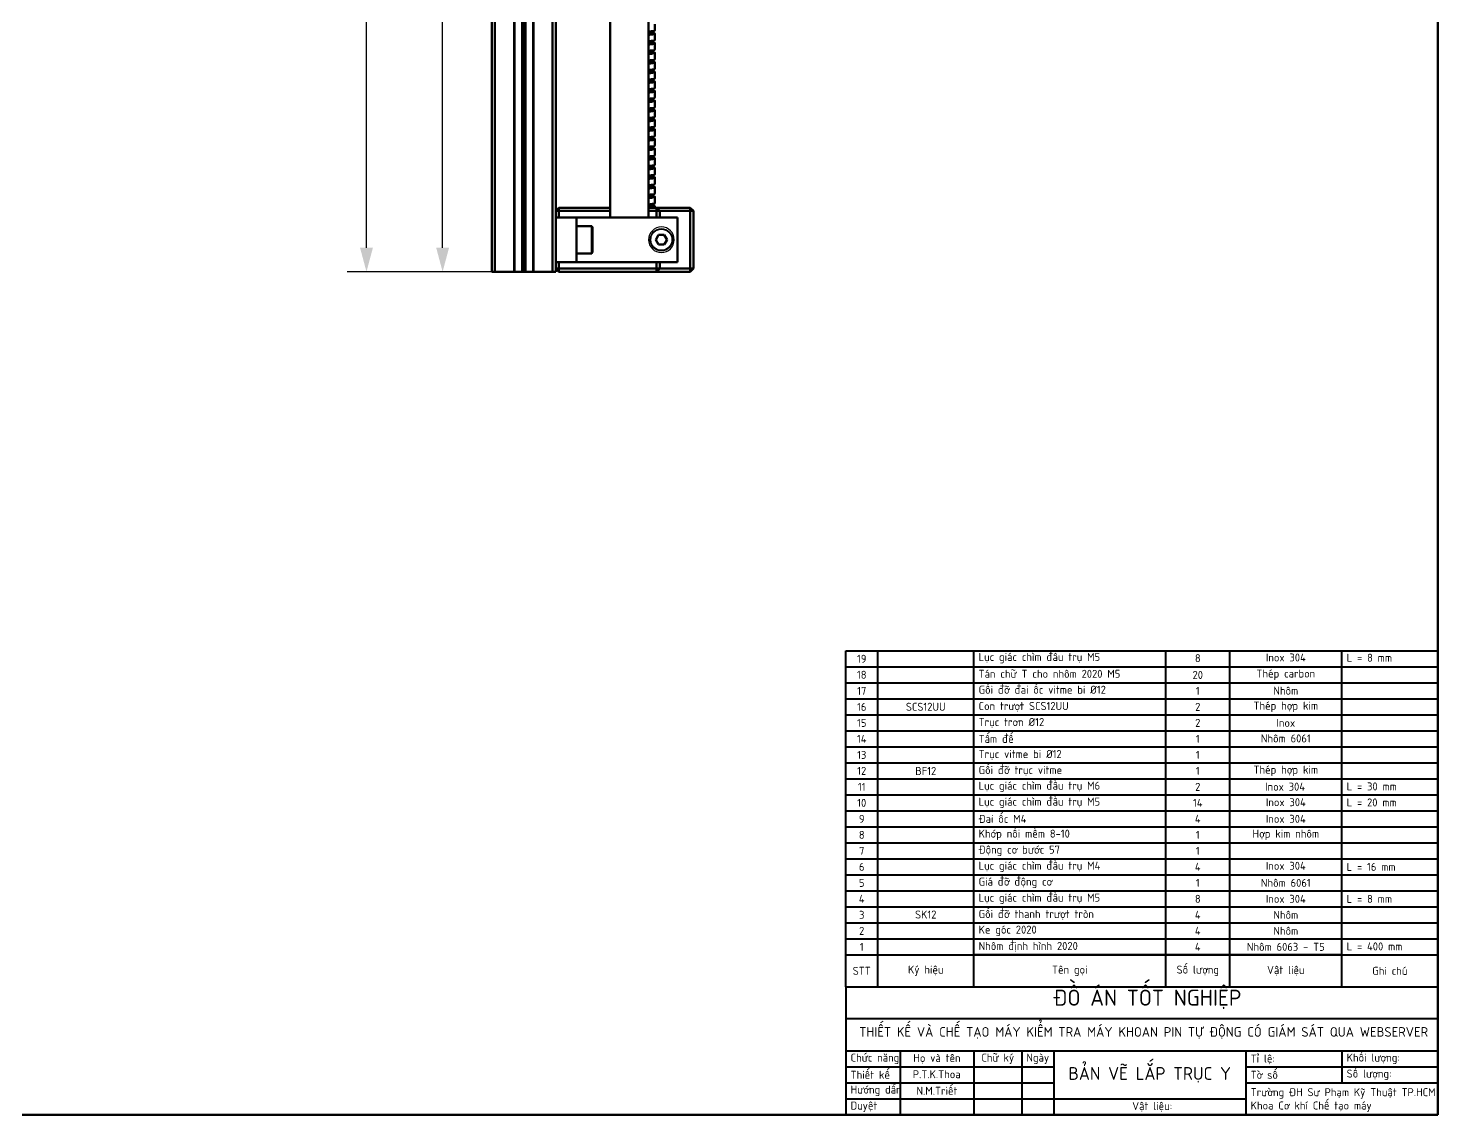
# Model space of a CAD drawing. Header units: millimetres. Extents: x -190 to 12889, y -227 to 3957.
# Drawn here: x 906.8 to 1347.2, y 1678.5 to 2018.2 of the extents above; entities that cross this region are included whole.
import ezdxf

# ---------------------------------------------------------------- set-up
doc = ezdxf.new("R2010")
doc.units = ezdxf.units.MM
doc.header["$LTSCALE"] = 0.7
doc.header["$PDMODE"] = 35
doc.header["$PDSIZE"] = -4
doc.layers.get('0').update_dxf_attribs({"color": 255})
for name, color, linetype, lineweight in [('AM_5', 10, 'Continuous', 25), ('CON', 7, 'Continuous', 50), ('DIM', 94, 'Continuous', 25), ('KHUNGBV', 5, 'Continuous', 70), ('mãnh', 7, 'Continuous', 18), ('netdam', 7, 'Continuous', 40)]:
    doc.layers.add(name, color=color, linetype=linetype, lineweight=lineweight)
doc.styles.add('TCVN-7284', font='tcvn+7284-2003r.ttf')
doc.styles.add('TCVN7824', font='tcvn+7284-2003r.ttf', dxfattribs={"height": 3.5})
doc.dimstyles.new('TCVN_ISO-25_RadiusDia', dxfattribs={"dimtxt": 2.5, "dimasz": 2.5, "dimexe": 2, "dimexo": 0, "dimgap": 1, "dimtad": 1, "dimtoh": 1, "dimtxsty": 'TCVN-7284', "dimblk": 'Arrow', "dimcen": 0, "dimclrd": 256, "dimclre": 256, "dimclrt": 256, "dimadec": 0, "dimazin": 0, "dimtfac": 1, "dimtofl": 0, "dimtmove": 1, "dimatfit": 0, "dimldrblk": 'Arrow', "dimfxl": 1, "dimlwd": -1, "dimlwe": -1, "dimarcsym": 0})

# ---------------------------------------------------------------- blocks, each defined once
blk = doc.blocks.new('dfhjd')
at = {"layer": 'KHUNGBV', "color": 9, "ltscale": 5}
for p, q in [((7718.44, 3469.71), (7718.44, 2639.71)), ((7718.44, 2639.71), (6559.44, 2639.71))]:
    blk.add_line(p, q, dxfattribs=at)
blk = doc.blocks.new('Arrow')
at = {"layer": 'DIM'}
blk.add_solid([(-1, 0.268), (-1, -0.268), (0, 0)], dxfattribs=at)
blk = doc.blocks.new('*D692')
at = {"layer": 'Defpoints', "color": 0, "ltscale": 0.2, "transparency": 16777216}
for p in [(1036.27, 2342.03), (1051.63, 2342.03), (1051.63, 1942.03)]:
    blk.add_point(p, dxfattribs=at)
at = {"layer": 'DIM', "linetype": 'ByBlock', "ltscale": 0.2, "transparency": 16777216}
for p, q in [((1051.63, 2342.03), (1030.27, 2342.03)), ((1036.27, 1949.53), (1036.27, 2334.53)), ((1051.63, 1942.03), (1030.27, 1942.03))]:
    blk.add_line(p, q, dxfattribs=at)
at = {"layer": 'DIM', "ltscale": 0.2, "transparency": 16777216, "xscale": 7.500000000000133, "yscale": 7.500000000000133, "zscale": 7.500000000000133}
for p, rotation in [((1036.27, 2342.03), 90), ((1036.27, 1942.03), 270)]:
    blk.add_blockref('Arrow', p, dxfattribs=dict(at, rotation=rotation))
at = {"layer": 'DIM', "ltscale": 0.2, "transparency": 16777216, "insert": (1029.52, 2142.03), "char_height": 7.5, "attachment_point": 5, "rotation": 90, "style": 'TCVN-7284', "bg_fill": 3, "box_fill_scale": 1.1, "bg_fill_color": 256, "bg_fill_true_color": 13158600, "bg_fill_transparency": 0}
blk.add_mtext('400', dxfattribs=at)
blk = doc.blocks.new('*D693')
at = {"layer": 'Defpoints', "color": 0, "ltscale": 0.2, "transparency": 16777216}
for p in [(1012.48, 2342.03), (1051.63, 2342.03), (1051.63, 1942.03)]:
    blk.add_point(p, dxfattribs=at)
at = {"layer": 'DIM', "linetype": 'ByBlock', "ltscale": 0.2, "transparency": 16777216}
for p, q in [((1051.63, 2342.03), (1006.48, 2342.03)), ((1012.48, 1949.53), (1012.48, 2334.53)), ((1051.63, 1942.03), (1006.48, 1942.03))]:
    blk.add_line(p, q, dxfattribs=at)
at = {"layer": 'DIM', "ltscale": 0.2, "transparency": 16777216, "xscale": 7.500000000000133, "yscale": 7.500000000000133, "zscale": 7.500000000000133}
for p, rotation in [((1012.48, 2342.03), 90), ((1012.48, 1942.03), 270)]:
    blk.add_blockref('Arrow', p, dxfattribs=dict(at, rotation=rotation))
at = {"layer": 'DIM', "ltscale": 0.2, "transparency": 16777216, "insert": (1004.98, 2142.03), "char_height": 7.5, "attachment_point": 5, "rotation": 90, "style": 'TCVN-7284', "bg_fill": 3, "box_fill_scale": 1.1, "bg_fill_color": 256, "bg_fill_true_color": 13158600, "bg_fill_transparency": 0}
blk.add_mtext('400±0,5', dxfattribs=at)

msp = doc.modelspace()

# ---------------------------------------------------------------- linework, layer by layer
at = {"color": 7, "linetype": 'Continuous', "lineweight": 25}
for radius in [3.5, 3.3]:
    msp.add_circle((1104.6289, 1952.0318), radius, dxfattribs=at)
for centre, radius, start, end in [((1082.8789, 1956.0318), 0.25, 0, 90), ((1104.6289, 1952.0318), 4, 90, 270), ((1104.6289, 1952.0318), 4, 270, 90), ((1104.6289, 1952.0318), 1.5355, 150, 210), ((1104.6289, 1952.0318), 1.5355, 90, 150), ((1104.6289, 1952.0318), 1.5355, 210, 270), ((1104.6289, 1952.0318), 1.5355, 30, 90), ((1104.6289, 1952.0318), 1.5355, 270, 330), ((1104.6289, 1952.0318), 1.5355, 330, 30), ((1082.8789, 1948.0318), 0.25, 270, 0)]:
    msp.add_arc(centre, radius, start, end, dxfattribs=at)
at = {"layer": 'CON', "color": 7, "linetype": 'Continuous'}
for p, q in [((1051.6289, 2342.0318), (1051.6289, 1942.0318)), ((1052.6289, 2342.0318), (1052.6289, 1942.0318)), ((1058.6289, 2342.0318), (1058.6289, 1942.0318)), ((1058.6895, 2342.0318), (1058.6895, 1942.0318)), ((1061.1092, 2342.0318), (1061.1092, 1942.0318)), ((1061.6289, 2342.0318), (1061.6289, 1942.0318)), ((1062.1485, 2342.0318), (1062.1485, 1942.0318)), ((1064.5682, 2342.0318), (1064.5682, 1942.0318)), ((1064.6289, 2342.0318), (1064.6289, 1942.0318)), ((1070.6289, 2342.0318), (1070.6289, 1942.0318)), ((1071.6289, 2342.0318), (1071.6289, 1942.0318)), ((1088.6289, 2125.8528), (1088.6289, 1959.0318)), ((1100.6289, 1959.0318), (1100.6289, 2125.8528)), ((1102.6289, 2017.4569), (1102.6289, 2019.4569)), ((1102.0274, 2016.9539), (1102.1276, 2016.9926)), ((1102.0274, 2013.9539), (1102.1276, 2013.9926)), ((1102.6289, 2014.4569), (1102.6289, 2016.4569)), ((1102.6289, 2011.4569), (1102.6289, 2013.4569)), ((1102.0274, 2010.9539), (1102.1276, 2010.9926)), ((1102.6289, 2008.4569), (1102.6289, 2010.4569)), ((1102.0274, 2007.9539), (1102.1276, 2007.9926)), ((1102.0274, 2004.9539), (1102.1276, 2004.9926)), ((1102.6289, 2005.4569), (1102.6289, 2007.4569)), ((1102.6289, 2002.4569), (1102.6289, 2004.4569)), ((1102.0274, 2001.9539), (1102.1276, 2001.9926)), ((1102.6289, 1999.4569), (1102.6289, 2001.4569)), ((1102.0274, 1998.9539), (1102.1276, 1998.9926)), ((1102.0274, 1995.9539), (1102.1276, 1995.9926)), ((1102.6289, 1996.4569), (1102.6289, 1998.4569)), ((1102.6289, 1993.4569), (1102.6289, 1995.4569)), ((1102.0274, 1992.9539), (1102.1276, 1992.9926)), ((1102.6289, 1990.4569), (1102.6289, 1992.4569)), ((1102.0274, 1989.9539), (1102.1276, 1989.9926)), ((1102.0274, 1986.9539), (1102.1276, 1986.9926)), ((1102.6289, 1987.4569), (1102.6289, 1989.4569)), ((1102.6289, 1984.4569), (1102.6289, 1986.4569)), ((1102.0274, 1983.9539), (1102.1276, 1983.9926)), ((1102.6289, 1981.4569), (1102.6289, 1983.4569)), ((1102.0274, 1980.9539), (1102.1276, 1980.9926)), ((1102.0274, 1977.9539), (1102.1276, 1977.9926)), ((1102.6289, 1978.4569), (1102.6289, 1980.4569)), ((1102.0274, 1974.9539), (1102.1276, 1974.9926)), ((1102.6289, 1975.4569), (1102.6289, 1977.4569)), ((1102.6289, 1972.4569), (1102.6289, 1974.4569)), ((1102.0274, 1971.9539), (1102.1276, 1971.9926)), ((1102.0274, 1968.9539), (1102.1276, 1968.9926)), ((1102.6289, 1969.4569), (1102.6289, 1971.4569)), ((1102.0274, 1965.9539), (1102.1276, 1965.9926)), ((1102.6289, 1966.4569), (1102.6289, 1968.4569)), ((1102.6289, 1963.4569), (1102.6289, 1965.4569)), ((1072.6289, 1962.0318), (1071.6289, 1961.0318)), ((1072.6289, 1961.0318), (1071.6289, 1961.0318)), ((1072.6289, 1961.0318), (1072.6289, 1962.0318)), ((1072.6289, 1962.0318), (1088.6289, 1962.0318)), ((1072.6289, 1961.0318), (1072.6289, 1959.0318)), ((1088.6289, 1961.0318), (1072.6289, 1961.0318)), ((1100.6289, 1962.0318), (1103.1289, 1962.0318)), ((1103.1289, 1961.0318), (1100.6289, 1961.0318)), ((1102.0274, 1962.9539), (1102.1276, 1962.9926)), ((1102.6289, 1962.0318), (1102.6289, 1962.4569)), ((1103.1289, 1961.0318), (1103.1289, 1962.0318)), ((1104.1289, 1961.0318), (1103.1289, 1962.0318)), ((1103.1289, 1962.0318), (1113.6289, 1962.0318)), ((1103.1289, 1959.0318), (1103.1289, 1961.0318)), ((1103.1289, 1961.0318), (1104.1289, 1961.0318)), ((1104.1289, 1961.0318), (1104.1289, 1959.0318)), ((1113.6289, 1961.0318), (1104.1289, 1961.0318)), ((1113.6289, 1961.0318), (1113.6289, 1962.0318)), ((1114.6289, 1961.0318), (1113.6289, 1962.0318)), ((1113.6289, 1943.0318), (1113.6289, 1961.0318)), ((1113.6289, 1961.0318), (1114.6289, 1961.0318)), ((1114.6289, 1961.0318), (1114.6289, 1943.0318)), ((1078.1289, 1959.0318), (1071.6289, 1959.0318)), ((1078.1289, 1959.0318), (1078.1289, 1945.0318)), ((1109.6289, 1959.0318), (1078.1289, 1959.0318)), ((1082.8789, 1956.2818), (1078.1289, 1956.2818)), ((1083.1289, 1956.0318), (1083.1289, 1948.0318)), ((1109.6289, 1959.0318), (1109.6289, 1945.0318)), ((1102.8558, 1952.0318), (1103.7423, 1953.5673)), ((1103.7423, 1950.4963), (1102.8558, 1952.0318)), ((1105.5154, 1953.5673), (1103.7423, 1953.5673)), ((1106.4019, 1952.0318), (1105.5154, 1953.5673)), ((1106.4019, 1952.0318), (1105.5154, 1950.4963)), ((1078.1289, 1947.7818), (1082.8789, 1947.7818)), ((1103.7423, 1950.4963), (1105.5154, 1950.4963)), ((1078.1289, 1945.0318), (1071.6289, 1945.0318)), ((1071.6289, 1943.0318), (1072.6289, 1943.0318)), ((1071.6289, 1943.0318), (1072.6289, 1942.0318)), ((1072.6289, 1945.0318), (1072.6289, 1943.0318)), ((1072.6289, 1942.0318), (1072.6289, 1943.0318)), ((1072.6289, 1943.0318), (1103.1289, 1943.0318)), ((1109.6289, 1945.0318), (1078.1289, 1945.0318)), ((1103.1289, 1943.0318), (1103.1289, 1945.0318)), ((1103.1289, 1942.0318), (1103.1289, 1943.0318)), ((1104.1289, 1943.0318), (1103.1289, 1943.0318)), ((1103.1289, 1942.0318), (1104.1289, 1943.0318)), ((1104.1289, 1945.0318), (1104.1289, 1943.0318)), ((1104.1289, 1943.0318), (1113.6289, 1943.0318)), ((1113.6289, 1942.0318), (1113.6289, 1943.0318)), ((1114.6289, 1943.0318), (1113.6289, 1943.0318)), ((1113.6289, 1942.0318), (1114.6289, 1943.0318)), ((1052.6289, 1942.0318), (1051.6289, 1942.0318)), ((1058.6289, 1942.0318), (1052.6289, 1942.0318)), ((1058.6895, 1942.0318), (1058.6289, 1942.0318)), ((1061.1092, 1942.0318), (1058.6895, 1942.0318)), ((1061.6289, 1942.0318), (1061.1092, 1942.0318)), ((1062.1485, 1942.0318), (1061.6289, 1942.0318)), ((1064.5682, 1942.0318), (1062.1485, 1942.0318)), ((1064.6289, 1942.0318), (1064.5682, 1942.0318)), ((1070.6289, 1942.0318), (1064.6289, 1942.0318)), ((1071.6289, 1942.0318), (1070.6289, 1942.0318)), ((1103.1289, 1942.0318), (1072.6289, 1942.0318)), ((1113.6289, 1942.0318), (1103.1289, 1942.0318))]:
    msp.add_line(p, q, dxfattribs=at)
at = {"layer": 'CON', "color": 8, "linetype": 'Continuous'}
msp.add_line((1082.8789, 1947.7818), (1082.8789, 1956.2818), dxfattribs=at)
at = {"layer": 'CON', "ltscale": 5}
for p, q in [((1202.2282, 1728.5357), (1282.2282, 1728.5357)), ((1202.2282, 1728.5357), (1262.2282, 1728.5357)), ((1262.2282, 1728.5357), (1282.2282, 1728.5357)), ((1282.2282, 1728.5357), (1317.2282, 1728.5357)), ((1017.2282, 1678.5357), (1097.2282, 1678.5357)), ((1017.2282, 1678.5357), (1077.2282, 1678.5357)), ((1077.2282, 1678.5357), (1097.2282, 1678.5357)), ((1097.2282, 1678.5357), (1132.2282, 1678.5357))]:
    msp.add_line(p, q, dxfattribs=at)
at = {"layer": 'CON', "color": 7, "linetype": 'Continuous'}
for points, knots in [([(1102.522, 2017.4569), (1102.5507, 2017.4345), (1102.6624, 2017.3472), (1102.0265, 2017.2211), (1101.0543, 2017.112), (1100.6289, 2017.0642)], [0, 0, 0, 0, 0.16279149, 0.63368611, 1, 1, 1, 1]), ([(1102.085, 2016.9814), (1102.0613, 2016.9754), (1101.9963, 2016.9587), (1101.4014, 2016.7985), (1100.7773, 2016.659), (1100.6289, 2016.6258)], [0, 0, 0, 0, 0.30395075, 0.83443922, 1, 1, 1, 1]), ([(1100.6289, 2016.0642), (1101.0621, 2016.112), (1102.0523, 2016.2212), (1102.7267, 2016.3873), (1102.5586, 2016.5925), (1101.7783, 2016.7278), (1100.9024, 2016.8198), (1100.6289, 2016.8486)], [0, 0, 0, 0, 0.18358082, 0.41957303, 0.66180996, 0.89439324, 1, 1, 1, 1]), ([(1102.522, 2014.4569), (1102.5507, 2014.4345), (1102.6624, 2014.3472), (1102.0265, 2014.2211), (1101.0543, 2014.112), (1100.6289, 2014.0642)], [0, 0, 0, 0, 0.16279149, 0.63368611, 1, 1, 1, 1]), ([(1102.085, 2013.9814), (1102.0613, 2013.9754), (1101.9963, 2013.9587), (1101.4014, 2013.7985), (1100.7773, 2013.659), (1100.6289, 2013.6258)], [0, 0, 0, 0, 0.30395075, 0.83443922, 1, 1, 1, 1]), ([(1100.6289, 2013.0642), (1101.0621, 2013.112), (1102.0523, 2013.2212), (1102.7267, 2013.3873), (1102.5586, 2013.5925), (1101.7783, 2013.7278), (1100.9024, 2013.8198), (1100.6289, 2013.8486)], [0, 0, 0, 0, 0.18358082, 0.41957303, 0.66180996, 0.89439324, 1, 1, 1, 1]), ([(1101.1734, 2017.1293), (1101.2285, 2017.1141), (1101.5794, 2017.0168), (1101.717, 2016.9905), (1101.833, 2016.9683)], [0, 0, 0, 0, 0.15688589, 1, 1, 1, 1]), ([(1101.1734, 2014.1293), (1101.2285, 2014.1141), (1101.5794, 2014.0168), (1101.717, 2013.9905), (1101.833, 2013.9683)], [0, 0, 0, 0, 0.15688589, 1, 1, 1, 1]), ([(1102.522, 2011.4569), (1102.5507, 2011.4345), (1102.6624, 2011.3472), (1102.0265, 2011.2211), (1101.0543, 2011.112), (1100.6289, 2011.0642)], [0, 0, 0, 0, 0.16279149, 0.63368611, 1, 1, 1, 1]), ([(1102.085, 2010.9814), (1102.0613, 2010.9754), (1101.9963, 2010.9587), (1101.4014, 2010.7985), (1100.7773, 2010.659), (1100.6289, 2010.6258)], [0, 0, 0, 0, 0.30395075, 0.83443922, 1, 1, 1, 1]), ([(1100.6289, 2010.0642), (1101.0621, 2010.112), (1102.0523, 2010.2212), (1102.7267, 2010.3873), (1102.5586, 2010.5925), (1101.7783, 2010.7278), (1100.9024, 2010.8198), (1100.6289, 2010.8486)], [0, 0, 0, 0, 0.18358082, 0.41957303, 0.66180996, 0.89439324, 1, 1, 1, 1]), ([(1102.522, 2008.4569), (1102.5507, 2008.4345), (1102.6624, 2008.3472), (1102.0265, 2008.2211), (1101.0543, 2008.112), (1100.6289, 2008.0642)], [0, 0, 0, 0, 0.16279149, 0.63368611, 1, 1, 1, 1]), ([(1101.1734, 2011.1293), (1101.2285, 2011.1141), (1101.5794, 2011.0168), (1101.717, 2010.9905), (1101.833, 2010.9683)], [0, 0, 0, 0, 0.156885893, 1, 1, 1, 1]), ([(1102.085, 2007.9814), (1102.0613, 2007.9754), (1101.9963, 2007.9587), (1101.4014, 2007.7985), (1100.7773, 2007.659), (1100.6289, 2007.6258)], [0, 0, 0, 0, 0.30395075, 0.83443922, 1, 1, 1, 1]), ([(1100.6289, 2007.0642), (1101.0621, 2007.112), (1102.0523, 2007.2212), (1102.7267, 2007.3873), (1102.5586, 2007.5925), (1101.7783, 2007.7278), (1100.9024, 2007.8198), (1100.6289, 2007.8486)], [0, 0, 0, 0, 0.18358082, 0.41957303, 0.66180996, 0.89439324, 1, 1, 1, 1]), ([(1102.522, 2005.4569), (1102.5507, 2005.4345), (1102.6624, 2005.3472), (1102.0265, 2005.2211), (1101.0543, 2005.112), (1100.6289, 2005.0642)], [0, 0, 0, 0, 0.16279149, 0.63368611, 1, 1, 1, 1]), ([(1102.085, 2004.9814), (1102.0613, 2004.9754), (1101.9963, 2004.9587), (1101.4014, 2004.7985), (1100.7773, 2004.659), (1100.6289, 2004.6258)], [0, 0, 0, 0, 0.30395075, 0.83443922, 1, 1, 1, 1]), ([(1100.6289, 2004.0642), (1101.0621, 2004.112), (1102.0523, 2004.2212), (1102.7267, 2004.3873), (1102.5586, 2004.5925), (1101.7783, 2004.7278), (1100.9024, 2004.8198), (1100.6289, 2004.8486)], [0, 0, 0, 0, 0.18358082, 0.41957303, 0.66180996, 0.89439324, 1, 1, 1, 1]), ([(1101.1734, 2008.1293), (1101.2285, 2008.1141), (1101.5794, 2008.0168), (1101.717, 2007.9905), (1101.833, 2007.9683)], [0, 0, 0, 0, 0.156885893, 1, 1, 1, 1]), ([(1101.1734, 2005.1293), (1101.2285, 2005.1141), (1101.5794, 2005.0168), (1101.717, 2004.9905), (1101.833, 2004.9683)], [0, 0, 0, 0, 0.15688589, 1, 1, 1, 1]), ([(1102.522, 2002.4569), (1102.5507, 2002.4345), (1102.6624, 2002.3472), (1102.0265, 2002.2211), (1101.0543, 2002.112), (1100.6289, 2002.0642)], [0, 0, 0, 0, 0.16279149, 0.63368611, 1, 1, 1, 1]), ([(1102.085, 2001.9814), (1102.0613, 2001.9754), (1101.9963, 2001.9587), (1101.4014, 2001.7985), (1100.7773, 2001.659), (1100.6289, 2001.6258)], [0, 0, 0, 0, 0.30395075, 0.83443922, 1, 1, 1, 1]), ([(1100.6289, 2001.0642), (1101.0621, 2001.112), (1102.0523, 2001.2212), (1102.7267, 2001.3873), (1102.5586, 2001.5925), (1101.7783, 2001.7278), (1100.9024, 2001.8198), (1100.6289, 2001.8486)], [0, 0, 0, 0, 0.18358082, 0.41957303, 0.66180996, 0.89439324, 1, 1, 1, 1]), ([(1101.1734, 2002.1293), (1101.2285, 2002.1141), (1101.5794, 2002.0168), (1101.717, 2001.9905), (1101.833, 2001.9683)], [0, 0, 0, 0, 0.15688589, 1, 1, 1, 1]), ([(1102.522, 1999.4569), (1102.5507, 1999.4345), (1102.6624, 1999.3472), (1102.0265, 1999.2211), (1101.0543, 1999.112), (1100.6289, 1999.0642)], [0, 0, 0, 0, 0.16279149, 0.63368611, 1, 1, 1, 1]), ([(1102.085, 1998.9814), (1102.0613, 1998.9754), (1101.9963, 1998.9587), (1101.4014, 1998.7985), (1100.7773, 1998.659), (1100.6289, 1998.6258)], [0, 0, 0, 0, 0.30395075, 0.83443922, 1, 1, 1, 1]), ([(1100.6289, 1998.0642), (1101.0621, 1998.112), (1102.0523, 1998.2212), (1102.7267, 1998.3873), (1102.5586, 1998.5925), (1101.7783, 1998.7278), (1100.9024, 1998.8198), (1100.6289, 1998.8486)], [0, 0, 0, 0, 0.18358082, 0.41957303, 0.66180996, 0.89439324, 1, 1, 1, 1]), ([(1102.522, 1996.4569), (1102.5507, 1996.4345), (1102.6624, 1996.3472), (1102.0265, 1996.2211), (1101.0543, 1996.112), (1100.6289, 1996.0642)], [0, 0, 0, 0, 0.16279149, 0.63368611, 1, 1, 1, 1]), ([(1102.085, 1995.9814), (1102.0613, 1995.9754), (1101.9963, 1995.9587), (1101.4014, 1995.7985), (1100.7773, 1995.659), (1100.6289, 1995.6258)], [0, 0, 0, 0, 0.30395075, 0.83443922, 1, 1, 1, 1]), ([(1100.6289, 1995.0642), (1101.0621, 1995.112), (1102.0523, 1995.2212), (1102.7267, 1995.3873), (1102.5586, 1995.5925), (1101.7783, 1995.7278), (1100.9024, 1995.8198), (1100.6289, 1995.8486)], [0, 0, 0, 0, 0.18358082, 0.41957303, 0.66180996, 0.89439324, 1, 1, 1, 1]), ([(1101.1734, 1999.1293), (1101.2285, 1999.1141), (1101.5794, 1999.0168), (1101.717, 1998.9905), (1101.833, 1998.9683)], [0, 0, 0, 0, 0.156885893, 1, 1, 1, 1]), ([(1101.1734, 1996.1293), (1101.2285, 1996.1141), (1101.5794, 1996.0168), (1101.717, 1995.9905), (1101.833, 1995.9683)], [0, 0, 0, 0, 0.15688589, 1, 1, 1, 1]), ([(1102.522, 1993.4569), (1102.5507, 1993.4345), (1102.6624, 1993.3472), (1102.0265, 1993.2211), (1101.0543, 1993.112), (1100.6289, 1993.0642)], [0, 0, 0, 0, 0.16279149, 0.63368611, 1, 1, 1, 1]), ([(1102.085, 1992.9814), (1102.0613, 1992.9754), (1101.9963, 1992.9587), (1101.4014, 1992.7985), (1100.7773, 1992.659), (1100.6289, 1992.6258)], [0, 0, 0, 0, 0.30395075, 0.83443922, 1, 1, 1, 1]), ([(1100.6289, 1992.0642), (1101.0621, 1992.112), (1102.0523, 1992.2212), (1102.7267, 1992.3873), (1102.5586, 1992.5925), (1101.7783, 1992.7278), (1100.9024, 1992.8198), (1100.6289, 1992.8486)], [0, 0, 0, 0, 0.18358082, 0.41957303, 0.66180996, 0.89439324, 1, 1, 1, 1]), ([(1101.1734, 1993.1293), (1101.2285, 1993.1141), (1101.5794, 1993.0168), (1101.717, 1992.9905), (1101.833, 1992.9683)], [0, 0, 0, 0, 0.15688589, 1, 1, 1, 1]), ([(1102.522, 1990.4569), (1102.5507, 1990.4345), (1102.6624, 1990.3472), (1102.0265, 1990.2211), (1101.0543, 1990.112), (1100.6289, 1990.0642)], [0, 0, 0, 0, 0.16279149, 0.63368611, 1, 1, 1, 1]), ([(1102.085, 1989.9814), (1102.0613, 1989.9754), (1101.9963, 1989.9587), (1101.4014, 1989.7985), (1100.7773, 1989.659), (1100.6289, 1989.6258)], [0, 0, 0, 0, 0.30395075, 0.83443922, 1, 1, 1, 1]), ([(1100.6289, 1989.0642), (1101.0621, 1989.112), (1102.0523, 1989.2212), (1102.7267, 1989.3873), (1102.5586, 1989.5925), (1101.7783, 1989.7278), (1100.9024, 1989.8198), (1100.6289, 1989.8486)], [0, 0, 0, 0, 0.18358082, 0.41957303, 0.66180996, 0.89439324, 1, 1, 1, 1]), ([(1102.522, 1987.4569), (1102.5507, 1987.4345), (1102.6624, 1987.3472), (1102.0265, 1987.2211), (1101.0543, 1987.112), (1100.6289, 1987.0642)], [0, 0, 0, 0, 0.16279149, 0.63368611, 1, 1, 1, 1]), ([(1102.085, 1986.9814), (1102.0613, 1986.9754), (1101.9963, 1986.9587), (1101.4014, 1986.7985), (1100.7773, 1986.659), (1100.6289, 1986.6258)], [0, 0, 0, 0, 0.30395075, 0.83443922, 1, 1, 1, 1]), ([(1100.6289, 1986.0642), (1101.0621, 1986.112), (1102.0523, 1986.2212), (1102.7267, 1986.3873), (1102.5586, 1986.5925), (1101.7783, 1986.7278), (1100.9024, 1986.8198), (1100.6289, 1986.8486)], [0, 0, 0, 0, 0.18358082, 0.41957303, 0.66180996, 0.89439324, 1, 1, 1, 1]), ([(1101.1734, 1990.1293), (1101.2285, 1990.1141), (1101.5794, 1990.0168), (1101.717, 1989.9905), (1101.833, 1989.9683)], [0, 0, 0, 0, 0.15688589, 1, 1, 1, 1]), ([(1101.1734, 1987.1293), (1101.2285, 1987.1141), (1101.5794, 1987.0168), (1101.717, 1986.9905), (1101.833, 1986.9683)], [0, 0, 0, 0, 0.15688589, 1, 1, 1, 1]), ([(1102.522, 1984.4569), (1102.5507, 1984.4345), (1102.6624, 1984.3472), (1102.0265, 1984.2211), (1101.0543, 1984.112), (1100.6289, 1984.0642)], [0, 0, 0, 0, 0.16279149, 0.63368611, 1, 1, 1, 1]), ([(1102.085, 1983.9814), (1102.0613, 1983.9754), (1101.9963, 1983.9587), (1101.4014, 1983.7985), (1100.7773, 1983.659), (1100.6289, 1983.6258)], [0, 0, 0, 0, 0.303950753, 0.834439217, 1, 1, 1, 1]), ([(1100.6289, 1983.0642), (1101.0621, 1983.112), (1102.0523, 1983.2212), (1102.7267, 1983.3873), (1102.5586, 1983.5925), (1101.7783, 1983.7278), (1100.9024, 1983.8198), (1100.6289, 1983.8486)], [0, 0, 0, 0, 0.18358082, 0.41957303, 0.66180996, 0.89439324, 1, 1, 1, 1]), ([(1101.1734, 1984.1293), (1101.2285, 1984.1141), (1101.5794, 1984.0168), (1101.717, 1983.9905), (1101.833, 1983.9683)], [0, 0, 0, 0, 0.15688589, 1, 1, 1, 1]), ([(1102.522, 1981.4569), (1102.5507, 1981.4345), (1102.6624, 1981.3472), (1102.0265, 1981.2211), (1101.0543, 1981.112), (1100.6289, 1981.0642)], [0, 0, 0, 0, 0.16279149, 0.63368611, 1, 1, 1, 1]), ([(1102.085, 1980.9814), (1102.0613, 1980.9754), (1101.9963, 1980.9587), (1101.4014, 1980.7985), (1100.7773, 1980.659), (1100.6289, 1980.6258)], [0, 0, 0, 0, 0.30395075, 0.83443922, 1, 1, 1, 1]), ([(1100.6289, 1980.0642), (1101.0621, 1980.112), (1102.0523, 1980.2212), (1102.7267, 1980.3873), (1102.5586, 1980.5925), (1101.7783, 1980.7278), (1100.9024, 1980.8198), (1100.6289, 1980.8486)], [0, 0, 0, 0, 0.18358082, 0.41957303, 0.66180996, 0.89439324, 1, 1, 1, 1]), ([(1102.522, 1978.4569), (1102.5507, 1978.4345), (1102.6624, 1978.3472), (1102.0265, 1978.2211), (1101.0543, 1978.112), (1100.6289, 1978.0642)], [0, 0, 0, 0, 0.16279149, 0.63368611, 1, 1, 1, 1]), ([(1102.085, 1977.9814), (1102.0613, 1977.9754), (1101.9963, 1977.9587), (1101.4014, 1977.7985), (1100.7773, 1977.659), (1100.6289, 1977.6258)], [0, 0, 0, 0, 0.303950753, 0.834439217, 1, 1, 1, 1]), ([(1100.6289, 1977.0642), (1101.0621, 1977.112), (1102.0523, 1977.2212), (1102.7267, 1977.3873), (1102.5586, 1977.5925), (1101.7783, 1977.7278), (1100.9024, 1977.8198), (1100.6289, 1977.8486)], [0, 0, 0, 0, 0.18358082, 0.41957303, 0.66180996, 0.89439324, 1, 1, 1, 1]), ([(1101.1734, 1981.1293), (1101.2285, 1981.1141), (1101.5794, 1981.0168), (1101.717, 1980.9905), (1101.833, 1980.9683)], [0, 0, 0, 0, 0.15688589, 1, 1, 1, 1]), ([(1101.1734, 1978.1293), (1101.2285, 1978.1141), (1101.5794, 1978.0168), (1101.717, 1977.9905), (1101.833, 1977.9683)], [0, 0, 0, 0, 0.156885893, 1, 1, 1, 1]), ([(1102.522, 1975.4569), (1102.5507, 1975.4345), (1102.6624, 1975.3472), (1102.0265, 1975.2211), (1101.0543, 1975.112), (1100.6289, 1975.0642)], [0, 0, 0, 0, 0.16279149, 0.63368611, 1, 1, 1, 1]), ([(1102.085, 1974.9814), (1102.0613, 1974.9754), (1101.9963, 1974.9587), (1101.4014, 1974.7985), (1100.7773, 1974.659), (1100.6289, 1974.6258)], [0, 0, 0, 0, 0.30395075, 0.83443922, 1, 1, 1, 1]), ([(1100.6289, 1974.0642), (1101.0621, 1974.112), (1102.0523, 1974.2212), (1102.7267, 1974.3873), (1102.5586, 1974.5925), (1101.7783, 1974.7278), (1100.9024, 1974.8198), (1100.6289, 1974.8486)], [0, 0, 0, 0, 0.18358082, 0.41957303, 0.66180996, 0.89439324, 1, 1, 1, 1]), ([(1101.1734, 1975.1293), (1101.2285, 1975.1141), (1101.5794, 1975.0168), (1101.717, 1974.9905), (1101.833, 1974.9683)], [0, 0, 0, 0, 0.15688589, 1, 1, 1, 1]), ([(1102.522, 1972.4569), (1102.5507, 1972.4345), (1102.6624, 1972.3472), (1102.0265, 1972.2211), (1101.0543, 1972.112), (1100.6289, 1972.0642)], [0, 0, 0, 0, 0.16279149, 0.63368611, 1, 1, 1, 1]), ([(1102.085, 1971.9814), (1102.0613, 1971.9754), (1101.9963, 1971.9587), (1101.4014, 1971.7985), (1100.7773, 1971.659), (1100.6289, 1971.6258)], [0, 0, 0, 0, 0.30395075, 0.83443922, 1, 1, 1, 1]), ([(1100.6289, 1971.0642), (1101.0621, 1971.112), (1102.0523, 1971.2212), (1102.7267, 1971.3873), (1102.5586, 1971.5925), (1101.7783, 1971.7278), (1100.9024, 1971.8198), (1100.6289, 1971.8486)], [0, 0, 0, 0, 0.18358082, 0.41957303, 0.66180996, 0.89439324, 1, 1, 1, 1]), ([(1102.522, 1969.4569), (1102.5507, 1969.4345), (1102.6624, 1969.3472), (1102.0265, 1969.2211), (1101.0543, 1969.112), (1100.6289, 1969.0642)], [0, 0, 0, 0, 0.16279149, 0.63368611, 1, 1, 1, 1]), ([(1102.085, 1968.9814), (1102.0613, 1968.9754), (1101.9963, 1968.9587), (1101.4014, 1968.7985), (1100.7773, 1968.659), (1100.6289, 1968.6258)], [0, 0, 0, 0, 0.30395075, 0.83443922, 1, 1, 1, 1]), ([(1100.6289, 1968.0642), (1101.0621, 1968.112), (1102.0523, 1968.2212), (1102.7267, 1968.3873), (1102.5586, 1968.5925), (1101.7783, 1968.7278), (1100.9024, 1968.8198), (1100.6289, 1968.8486)], [0, 0, 0, 0, 0.18358082, 0.41957303, 0.66180996, 0.89439324, 1, 1, 1, 1]), ([(1101.1734, 1972.1293), (1101.2285, 1972.1141), (1101.5794, 1972.0168), (1101.717, 1971.9905), (1101.833, 1971.9683)], [0, 0, 0, 0, 0.15688589, 1, 1, 1, 1]), ([(1101.1734, 1969.1293), (1101.2285, 1969.1141), (1101.5794, 1969.0168), (1101.717, 1968.9905), (1101.833, 1968.9683)], [0, 0, 0, 0, 0.15688589, 1, 1, 1, 1]), ([(1102.522, 1966.4569), (1102.5507, 1966.4345), (1102.6624, 1966.3472), (1102.0265, 1966.2211), (1101.0543, 1966.112), (1100.6289, 1966.0642)], [0, 0, 0, 0, 0.16279149, 0.63368611, 1, 1, 1, 1]), ([(1102.085, 1965.9814), (1102.0613, 1965.9754), (1101.9963, 1965.9587), (1101.4014, 1965.7985), (1100.7773, 1965.659), (1100.6289, 1965.6258)], [0, 0, 0, 0, 0.30395075, 0.83443922, 1, 1, 1, 1]), ([(1100.6289, 1965.0642), (1101.0621, 1965.112), (1102.0523, 1965.2212), (1102.7267, 1965.3873), (1102.5586, 1965.5925), (1101.7783, 1965.7278), (1100.9024, 1965.8198), (1100.6289, 1965.8486)], [0, 0, 0, 0, 0.18358082, 0.41957303, 0.66180996, 0.89439324, 1, 1, 1, 1]), ([(1101.1734, 1966.1293), (1101.2285, 1966.1141), (1101.5794, 1966.0168), (1101.717, 1965.9905), (1101.833, 1965.9683)], [0, 0, 0, 0, 0.15688589, 1, 1, 1, 1]), ([(1102.522, 1963.4569), (1102.5507, 1963.4345), (1102.6624, 1963.3472), (1102.0265, 1963.2211), (1101.0543, 1963.112), (1100.6289, 1963.0642)], [0, 0, 0, 0, 0.16279149, 0.63368611, 1, 1, 1, 1]), ([(1102.085, 1962.9814), (1102.0613, 1962.9754), (1101.9963, 1962.9587), (1101.4014, 1962.7985), (1100.7773, 1962.659), (1100.6289, 1962.6258)], [0, 0, 0, 0, 0.30395075, 0.83443922, 1, 1, 1, 1]), ([(1100.6289, 1962.0642), (1101.0621, 1962.112), (1102.0523, 1962.2212), (1102.7267, 1962.3873), (1102.5586, 1962.5925), (1101.7783, 1962.7278), (1100.9024, 1962.8198), (1100.6289, 1962.8486)], [0, 0, 0, 0, 0.18358082, 0.41957303, 0.66180996, 0.89439324, 1, 1, 1, 1]), ([(1101.1734, 1963.1293), (1101.2281, 1963.1142), (1101.6617, 1962.9941), (1101.8301, 1962.9623), (1101.9773, 1962.9346)], [0, 0, 0, 0, 0.12617461, 1, 1, 1, 1])]:
    msp.add_open_spline(points, degree=3, knots=knots, dxfattribs=at)
at = {"layer": 'mãnh', "ltscale": 5}
msp.add_line((977.2282, 1678.5357), (1162.2282, 1678.5357), dxfattribs=at)
at = {"layer": 'netdam'}
for p, q in [((1162.2282, 1813.5357), (1162.2282, 1823.5357)), ((1162.2282, 1823.5357), (1347.2282, 1823.5357)), ((1172.2282, 1798.5357), (1172.2282, 1823.5357)), ((1202.2282, 1718.5357), (1202.2282, 1823.5357)), ((1262.2282, 1718.5357), (1262.2282, 1823.5357)), ((1282.2282, 1718.5357), (1282.2282, 1823.5357)), ((1317.2282, 1718.5357), (1317.2282, 1823.5357)), ((1162.2282, 1818.5357), (1347.2282, 1818.5357)), ((1162.2282, 1803.5357), (1162.2282, 1813.5357)), ((1162.2282, 1813.5357), (1347.2282, 1813.5357)), ((1162.2282, 1808.5357), (1347.2282, 1808.5357)), ((1162.2282, 1793.5357), (1162.2282, 1803.5357)), ((1162.2282, 1803.5357), (1347.2282, 1803.5357)), ((1172.2282, 1788.5357), (1172.2282, 1803.5357)), ((1162.2282, 1798.5357), (1347.2282, 1798.5357)), ((1162.2282, 1783.5357), (1162.2282, 1793.5357)), ((1162.2282, 1793.5357), (1347.2282, 1793.5357)), ((1172.2282, 1778.5357), (1172.2282, 1793.5357)), ((1162.2282, 1788.5357), (1347.2282, 1788.5357)), ((1162.2282, 1773.5357), (1162.2282, 1783.5357)), ((1162.2282, 1783.5357), (1347.2282, 1783.5357)), ((1172.2282, 1768.5357), (1172.2282, 1783.5357)), ((1162.2282, 1778.5357), (1347.2282, 1778.5357)), ((1162.2282, 1763.5357), (1162.2282, 1773.5357)), ((1162.2282, 1773.5357), (1347.2282, 1773.5357)), ((1172.2282, 1758.5357), (1172.2282, 1773.5357)), ((1162.2282, 1768.5357), (1347.2282, 1768.5357)), ((1162.2282, 1753.5357), (1162.2282, 1763.5357)), ((1162.2282, 1763.5357), (1347.2282, 1763.5357)), ((1172.2282, 1748.5357), (1172.2282, 1763.5357)), ((1162.2282, 1758.5357), (1347.2282, 1758.5357)), ((1162.2282, 1743.5357), (1162.2282, 1753.5357)), ((1162.2282, 1753.5357), (1347.2282, 1753.5357)), ((1172.2282, 1738.5357), (1172.2282, 1753.5357)), ((1162.2282, 1748.5357), (1347.2282, 1748.5357)), ((1162.2282, 1733.5357), (1162.2282, 1743.5357)), ((1162.2282, 1743.5357), (1347.2282, 1743.5357)), ((1172.2282, 1728.5357), (1172.2282, 1743.5357)), ((1162.2282, 1738.5357), (1347.2282, 1738.5357)), ((1162.2282, 1728.5357), (1162.2282, 1733.5357)), ((1162.2282, 1733.5357), (1347.2282, 1733.5357)), ((1172.2282, 1718.5357), (1172.2282, 1733.5357)), ((1162.2282, 1718.5357), (1162.2282, 1728.5357)), ((1162.2282, 1728.5357), (1347.2282, 1728.5357)), ((1162.2282, 1718.5357), (1162.2282, 1678.5357)), ((1162.2282, 1718.5357), (1347.2282, 1718.5357)), ((1347.2282, 1698.5357), (1347.2282, 1718.5357)), ((1347.2282, 1708.5357), (1162.2282, 1708.5357)), ((1162.2282, 1698.5357), (1347.2282, 1698.5357)), ((1179.2282, 1698.5357), (1179.2282, 1678.5357)), ((1202.2282, 1698.5357), (1202.2282, 1678.5357)), ((1217.2282, 1698.5357), (1217.2282, 1678.5357)), ((1227.2282, 1698.5357), (1227.2282, 1678.5357)), ((1287.2282, 1698.5357), (1287.2282, 1678.5357)), ((1287.2282, 1698.5357), (1289.2282, 1698.5357)), ((1317.2282, 1698.5357), (1317.2282, 1688.5357)), ((1347.2282, 1678.5357), (1347.2282, 1699.5357)), ((1347.2282, 1698.5357), (1347.2282, 1678.5357)), ((1162.2282, 1693.5357), (1227.2282, 1693.5357)), ((1287.2282, 1693.5357), (1347.2282, 1693.5357)), ((1162.2282, 1688.5357), (1227.2282, 1688.5357)), ((1287.2282, 1688.5357), (1347.2282, 1688.5357)), ((1162.2282, 1683.5357), (1287.2282, 1683.5357)), ((1162.2282, 1678.5357), (1347.2282, 1678.5357)), ((1167.2282, 1678.5357), (1347.2282, 1678.5357))]:
    msp.add_line(p, q, dxfattribs=at)

# ---------------------------------------------------------------- block references
at = {"layer": 'AM_5'}
msp.add_blockref('dfhjd', (-6371.2081, -961.1786), dxfattribs=at)

# ---------------------------------------------------------------- texts
at = {"ltscale": 5, "style": 'TCVN7824'}
for s, width, heights, insert, char_height, attachment_point in [(' Lục giác chìm đầu trụ M5', 60, [0], (1202.2282, 1821.2613), 2.5, 4), ('19', 10, [0], (1167.2282, 1821.0622), 2.5, 5), ('8', 20, [0], (1272.2282, 1821.2613), 2.5, 5), ('Inox 304', 35, [0], (1299.7439, 1821.4662), 2.5, 5), (' L = 8 mm', 30, [2.5019], (1317.2282, 1821.3955), 2.5, 4), ('18', 10, [0], (1167.2282, 1816.0622), 2.5, 5), ('\\pxt10; Tán chữ T cho nhôm 2020 M5', 60, [0], (1202.2282, 1816.3683), 2.5, 4), ('20', 20, [0], (1272.2282, 1816.0158), 2.5, 5), ('Thép carbon', 35, [0], (1299.7282, 1816.074), 2.5, 5), ('17', 10, [0], (1167.2282, 1811.0357), 2.5, 5), ('\\pxt10; Gối đỡ đai ốc vitme bi %%C12', 60, [0], (1202.2282, 1811.3984), 2.5, 4), ('1', 20, [0], (1272.2282, 1811.0357), 2.5, 5), ('Nhôm', 35, [0], (1299.7282, 1811.0939), 2.5, 5), ('16', 10, [0], (1167.2282, 1806.0357), 2.5, 5), ('SCS12UU', 30, [0], (1187.2282, 1806.0693), 2.5, 5), (' Con trượt SCS12UU', 60, [0], (1202.2282, 1806.0357), 2.5, 4), ('2', 20, [0], (1272.2282, 1806.0357), 2.5, 5), ('Thép hợp kim', 35, [0], (1299.7282, 1806.0357), 2.5, 5), ('15', 10, [0], (1167.2282, 1801.0357), 2.5, 5), (' Trục trơn %%C12', 60, [0], (1202.2282, 1801.0357), 2.5, 4), ('2', 20, [0], (1272.2282, 1801.0357), 2.5, 5), ('Inox', 35, [0], (1299.7282, 1801.0357), 2.5, 5), ('14', 10, [0], (1167.2282, 1796.0357), 2.5, 5), (' Tấm đế', 60, [0], (1202.2282, 1796.0357), 2.5, 4), ('1', 20, [0], (1272.2282, 1796.0357), 2.5, 5), ('Nhôm 6061', 35, [0], (1299.7282, 1796.1751), 2.5, 5), ('13', 10, [0], (1167.2282, 1791.0357), 2.5, 5), (' Trục vitme bi %%C12', 60, [0], (1202.2282, 1791.0357), 2.5, 4), (' Gối đỡ trục vitme', 60, [0], (1202.2282, 1786.0357), 2.5, 4), ('1', 20, [0], (1272.2282, 1791.0357), 2.5, 5), ('12', 10, [0], (1167.2282, 1786.0357), 2.5, 5), ('BF12', 30, [0], (1187.2282, 1785.9934), 2.5, 5), ('1', 20, [0], (1272.2282, 1786.0357), 2.5, 5), ('Thép hợp kim', 35, [0], (1299.7282, 1786.0357), 2.5, 5), ('11', 10, [0], (1167.2282, 1781.0357), 2.5, 5), (' Lục giác chìm đầu trụ M6', 60, [0], (1202.2282, 1781.0357), 2.5, 4), ('2', 20, [0], (1272.2282, 1781.0357), 2.5, 5), ('Inox 304', 35, [0], (1299.5119, 1781.0878), 2.5, 5), (' L = 30 mm', 30, [2.5019], (1317.2282, 1781.1702), 2.5, 4), ('10', 10, [0], (1167.2282, 1776.0357), 2.5, 5), (' Lục giác chìm đầu trụ M5', 60, [0], (1202.2282, 1776.0357), 2.5, 4), ('14', 20, [0], (1272.2282, 1776.0357), 2.5, 5), ('Inox 304', 35, [0], (1299.7439, 1776.2405), 2.5, 5), (' L = 20 mm', 30, [2.5019], (1317.2282, 1776.1699), 2.5, 4), ('9', 10, [0], (1167.2282, 1771.0357), 2.5, 5), (' Đai ốc M4', 60, [0], (1202.2282, 1771.0357), 2.5, 4), ('4', 20, [0], (1272.2282, 1771.0357), 2.5, 5), ('Inox 304', 35, [0], (1299.7282, 1771.0357), 2.5, 5), ('8', 10, [0], (1167.2282, 1766.0357), 2.5, 5), (' Khớp nối mềm 8-10', 60, [0], (1202.2282, 1766.0357), 2.5, 4), ('1', 20, [0], (1272.2282, 1766.0357), 2.5, 5), ('Hợp kim nhôm', 35, [0], (1299.7282, 1766.0357), 2.5, 5), ('7', 10, [0], (1167.2282, 1761.0357), 2.5, 5), (' Động cơ bước 57', 60, [0], (1202.2282, 1761.0357), 2.5, 4), ('1', 20, [0], (1272.2282, 1761.0357), 2.5, 5), (' Lục giác chìm đầu trụ M4', 60, [0], (1202.2282, 1756.0357), 2.5, 4), ('Inox 304', 35, [0], (1299.7282, 1756.3625), 2.5, 5), ('6', 10, [0], (1167.2282, 1756.0357), 2.5, 5), (' Giá đỡ động cơ', 60, [3.2292], (1202.2282, 1751.0357), 2.5, 4), ('4', 20, [0], (1272.2282, 1756.0357), 2.5, 5), (' L = 16 mm', 30, [2.5019], (1317.2282, 1756.0357), 2.5, 4), ('5', 10, [0], (1167.2282, 1751.0357), 2.5, 5), ('1', 20, [0], (1272.2282, 1751.0357), 2.5, 5), ('Nhôm 6061', 35, [0], (1299.7282, 1751.0357), 2.5, 5), ('4', 10, [0], (1167.2282, 1746.0357), 2.5, 5), (' Lục giác chìm đầu trụ M5', 60, [0], (1202.2282, 1746.0357), 2.5, 4), ('8', 20, [0], (1272.2282, 1746.0357), 2.5, 5), ('Inox 304', 35, [0], (1299.7282, 1746.0357), 2.5, 5), (' L = 8 mm', 30, [2.5019], (1317.2282, 1746.0357), 2.5, 4), ('3', 10, [0], (1167.2282, 1741.0357), 2.5, 5), ('{\\H0.71429x;SK12}', 30, [0], (1187.2282, 1741.1331), 3.5, 5), (' Gối đỡ thanh trượt tròn', 60, [0], (1202.2282, 1741.0357), 2.5, 4), ('4', 20, [0], (1272.2282, 1741.0357), 2.5, 5), ('Nhôm', 35, [0], (1299.7282, 1741.0357), 2.5, 5), ('2', 10, [0], (1167.2282, 1736.0357), 2.5, 5), (' Ke góc 2020', 60, [0], (1202.2282, 1736.0357), 2.5, 4), ('4', 20, [0], (1272.2282, 1736.0357), 2.5, 5), ('Nhôm', 35, [0], (1299.7282, 1736.0357), 2.5, 5), ('1', 10, [0], (1167.2282, 1731.0357), 2.5, 5), (' Nhôm định hình 2020', 60, [0], (1202.2282, 1731.0357), 2.5, 4), ('4', 20, [0], (1272.2282, 1731.0357), 2.5, 5), ('Nhôm 6063 - T5', 35, [0], (1299.7282, 1731.0357), 2.5, 5), (' L = 400 mm', 30, [2.5019], (1317.2282, 1731.1744), 2.5, 4), ('STT', 10, [0], (1167.2282, 1723.5357), 2.5, 5), ('Ký hiệu', 30, [0], (1187.2282, 1723.5357), 2.5, 5), ('Tên gọi', 60, [0], (1232.2282, 1723.5357), 2.5, 5), ('Số lượng', 20, [0], (1272.2282, 1723.5357), 2.5, 5), ('Vật liệu', 35, [0], (1299.7282, 1723.5357), 2.5, 5), ('Ghi chú', 30, [0], (1332.2282, 1723.5357), 2.5, 5), (' Chức năng', 17, [0], (1162.2282, 1696.0357), 2.5, 4), ('Họ và tên', 23, [0], (1190.7282, 1696.0357), 2.5, 5), ('Chữ ký', 15, [0], (1209.7282, 1696.0357), 2.5, 5), ('Ngày', 10, [0], (1222.2282, 1696.0357), 2.5, 5), (' Tỉ lệ: ', 30, [5], (1287.2282, 1695.8504), 2.5, 4), (' Khối lượng:', 30, [0], (1317.2282, 1696.0357), 2.5, 4), (' Thiết kế', 17, [0], (1162.2282, 1691.0357), 2.5, 4), ('P.T.K.Thoa', 23, [0], (1190.6596, 1691.2202), 2.5, 5), (' Tờ số', 30, [0], (1287.2282, 1691.0357), 2.5, 4), (' Số lượng: ', 30, [0], (1317.2282, 1691.0357), 2.5, 4), (' Hướng dẫn', 17, [0], (1162.2282, 1686.0357), 2.5, 4), ('N.M.Triết', 23, [0], (1190.7282, 1686.0357), 2.5, 5), (' Trường ĐH Sư Phạm Kỹ Thuật TP.HCM\\P Khoa Cơ khí Chế tạo máy', 60, [10], (1287.2282, 1679.4345), 2.5, 7), (' Duyệt', 17, [0], (1162.2282, 1681.0357), 2.5, 4), (' Vật liệu: ', 60, [0], (1257.2282, 1681.0357), 2.5, 5)]:
    msp.add_mtext_dynamic_manual_height_columns(s, width=width, gutter_width=17.5, heights=heights, dxfattribs=dict(at, insert=insert, char_height=char_height, attachment_point=attachment_point))
at = {"width": 185, "attachment_point": 1, "style": 'TCVN7824'}
for s, insert, char_height in [('{\\W7.125;   }ĐỒ ÁN TỐT NGHIỆP ', (1162.2282, 1717.6447), 5), ('{\\C0;THIẾT KẾ VÀ CHẾ TẠO MÁY KIỂM TRA MÁY KHOAN PIN TỰ ĐỘNG CÓ GIÁM SÁT QUA WEBSERVER}', (1166.4432, 1705.9478), 3)]:
    msp.add_mtext(s, dxfattribs=dict(at, insert=insert, char_height=char_height))
at = {"layer": 'netdam', "ltscale": 5, "insert": (1257.2282, 1691.0357), "char_height": 4, "attachment_point": 5, "style": 'TCVN7824'}
msp.add_mtext_dynamic_manual_height_columns('BẢN VẼ LẮP TRỤC Y', width=60, gutter_width=17.5, heights=[0], dxfattribs=at)

# ---------------------------------------------------------------- next in the draw order: dimensions: what is measured, and where the dimension line sits
at = {"layer": 'DIM', "ltscale": 0.2}
dim = msp.add_linear_dim(base=(1036.2739, 2342.0318), p1=(1051.6289, 1942.0318), p2=(1051.6289, 2342.0318), angle=90, dimstyle='TCVN_ISO-25_RadiusDia', override={"dimscale": 3, "dimtfill": 1, "dimarcsym": 1}, dxfattribs=at)
dim.commit()
dim.dimension.update_dxf_attribs({"geometry": '*D692', "text_midpoint": (1029.5239, 2142.0318)})

# ---------------------------------------------------------------- next in the draw order: dimensions: what is measured, and where the dimension line sits
dim = msp.add_linear_dim(base=(1012.4762, 2342.0318), p1=(1051.6289, 1942.0318), p2=(1051.6289, 2342.0318), angle=90, dimstyle='TCVN_ISO-25_RadiusDia', override={"dimscale": 3, "dimtol": 1, "dimtp": 0.5, "dimtm": 0.5, "dimtfill": 1, "dimarcsym": 1}, dxfattribs=at)
dim.commit()
dim.dimension.update_dxf_attribs({"geometry": '*D693', "text_midpoint": (1004.9762, 2142.0318)})

doc.saveas('drawing.dxf')
